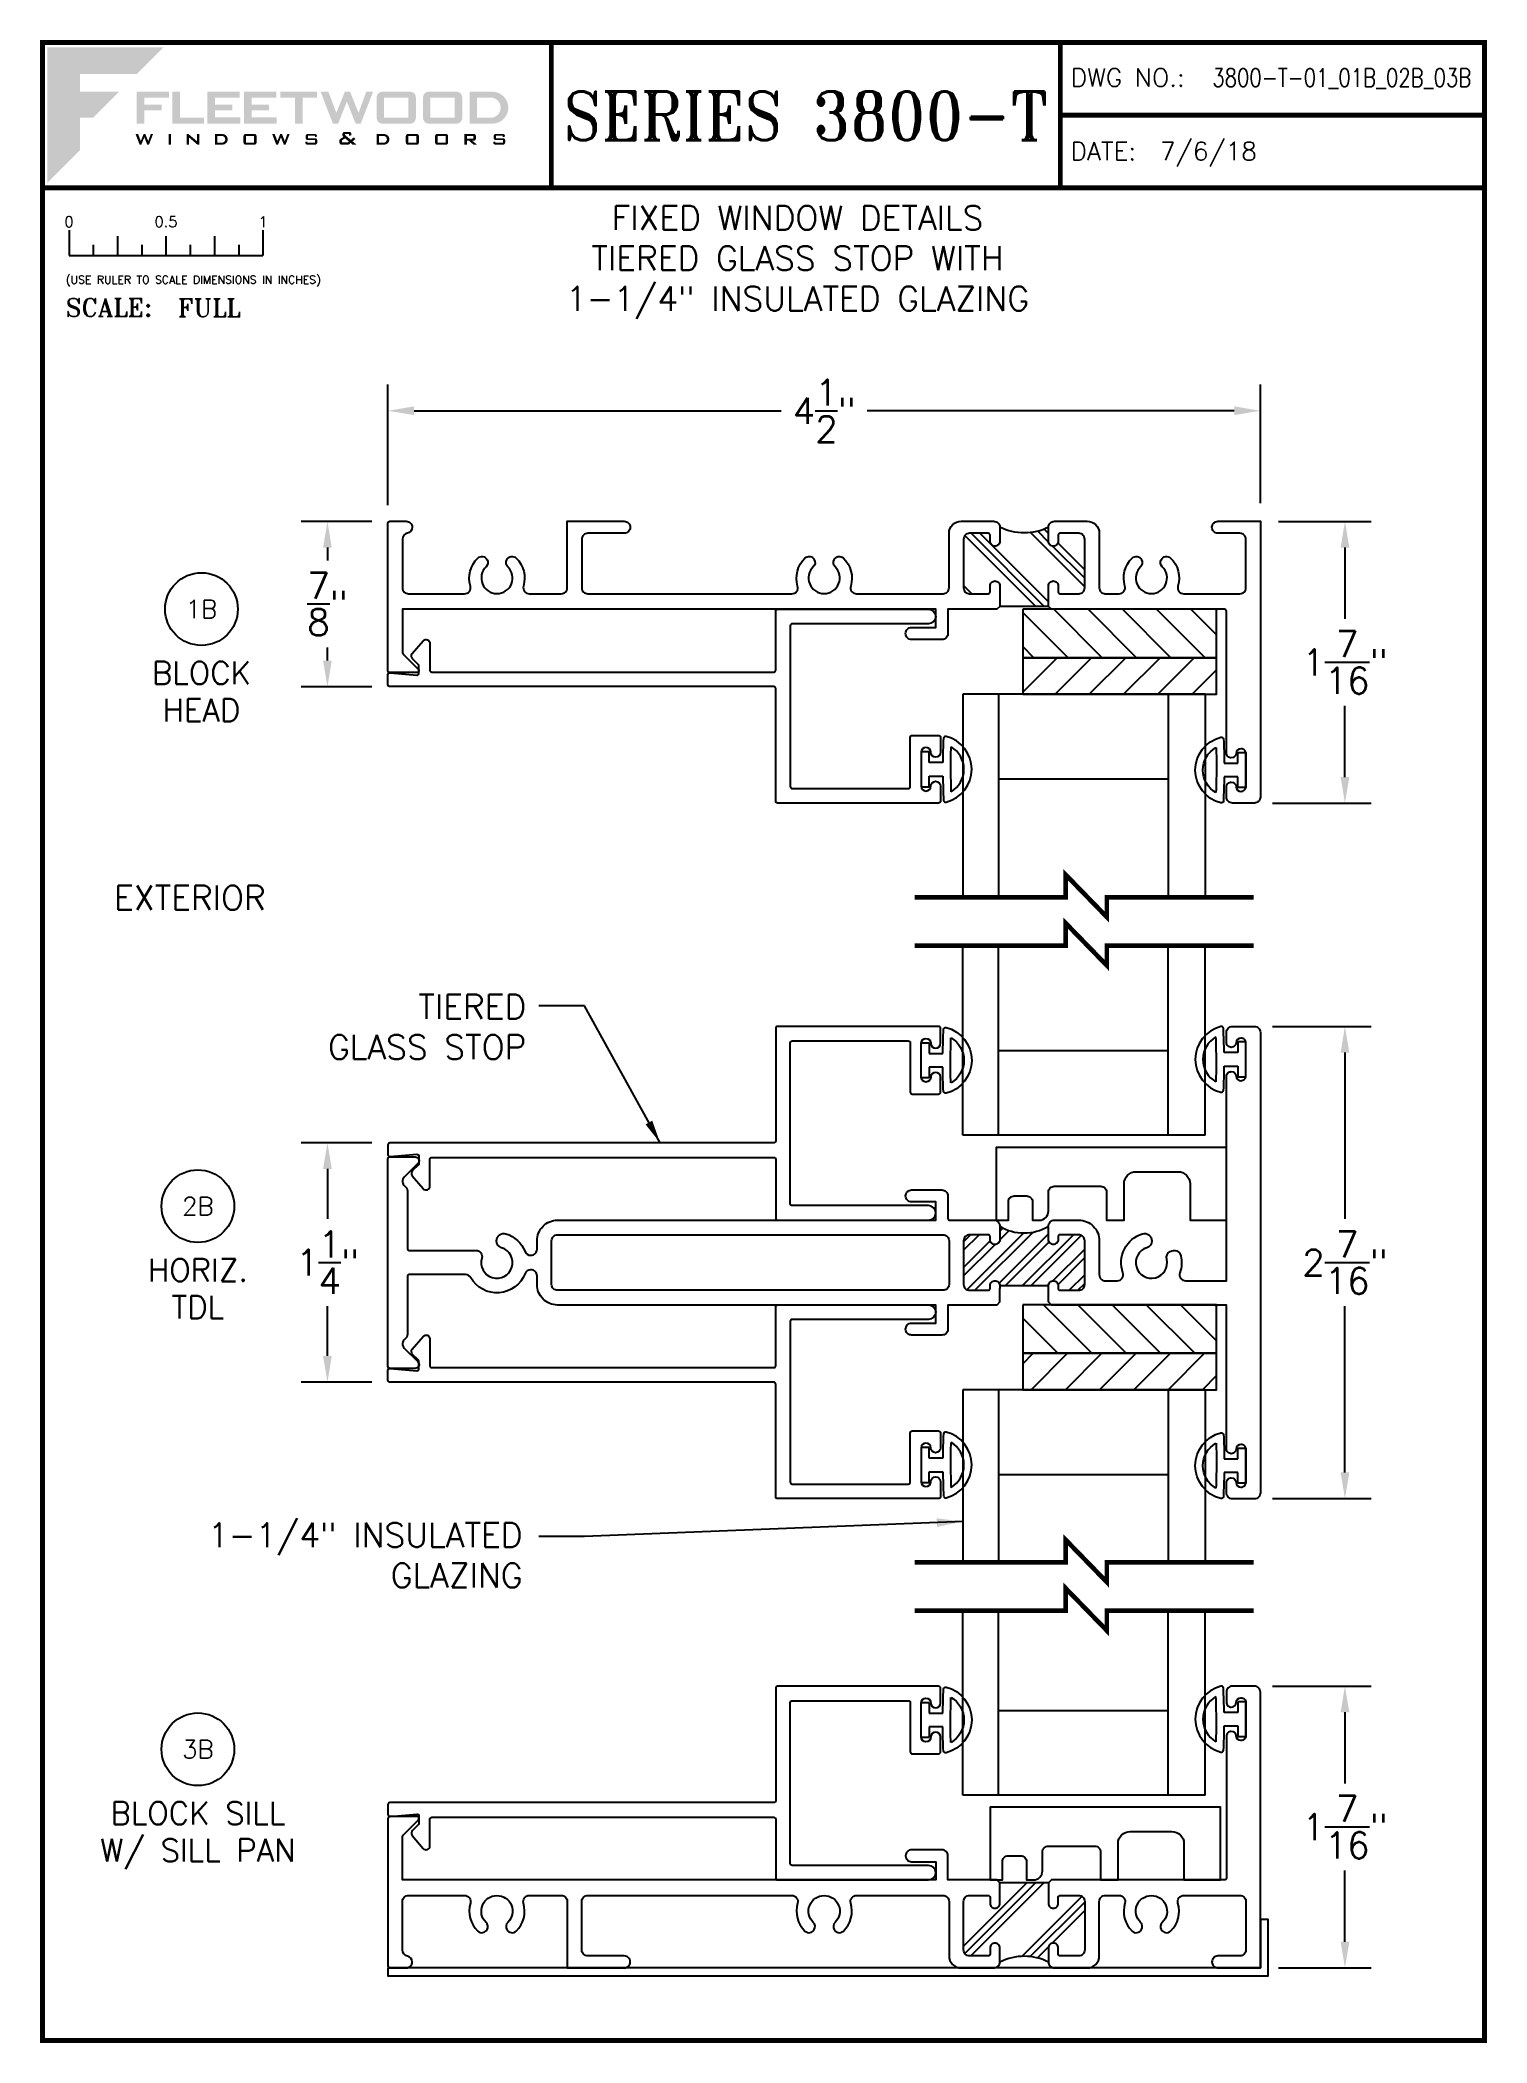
# Paper-space layout 'DETAIL 1B & 2B & 3B' of a CAD drawing. Extents: x 0.3 to 7.8, y 0.1 to 10.4.
# The model-space entities are those that its viewports show. They can reach past a viewport. Long polylines and large blocks are cut down to what shows.
import ezdxf
from ezdxf.enums import TextEntityAlignment as Align

# ---------------------------------------------------------------- set-up
doc = ezdxf.new("R2010")
doc.units = 0
doc.header["$MEASUREMENT"] = 0
doc.layers.get('0').update_dxf_attribs({"linetype": 'CONTINUOUS'})
doc.layers.get('Defpoints').update_dxf_attribs({"linetype": 'CONTINUOUS'})
for name, color, linetype in [('Ballons', 7, 'CONTINUOUS'), ('DIM', 7, 'CONTINUOUS'), ('FRAME', 1, 'CONTINUOUS'), ('GEOMETRY', 1, 'CONTINUOUS'), ('GLASS', 7, 'CONTINUOUS'), ('MISC.', 7, 'CONTINUOUS'), ('SETTING BLOCKS', 7, 'CONTINUOUS'), ('SETTING_BLOCK', 4, 'CONTINUOUS'), ('TEXT', 7, 'CONTINUOUS')]:
    doc.layers.add(name, color=color, linetype=linetype)
doc.layers.add('VP', color=40, linetype='CONTINUOUS', plot=False)
doc.layers.get('VP').off()
doc.styles.add('ROMANS', font='romans')
doc.styles.add('ROMANT', font='romant')
doc.styles.add('SIMPLEX-094', font='simplex.shx', dxfattribs={"height": 0.094})
doc.styles.get("Standard").update_dxf_attribs({"font": 'simplex.shx'})
doc.dimstyles.new('FULL SCALE', dxfattribs={"dimscale": 0.75, "dimtxt": 0.18, "dimasz": 0.18, "dimexe": 0.18, "dimexo": 0.125, "dimgap": 0.09, "dimtad": 0, "dimtih": 1, "dimtoh": 1, "dimdec": 4, "dimzin": 0, "dimdsep": 46, "dimlunit": 4, "dimtxsty": 'Standard', "dimcen": 0.09, "dimadec": 0, "dimazin": 0, "dimtfac": 1, "dimtdec": 4, "dimtofl": 0, "dimtmove": 0, "dimatfit": 3, "dimfxl": 0, "dimtolj": 1, "dimtzin": 0, "dimarcsym": 0})
doc.dimstyles.new('WES', dxfattribs={"dimscale": 2, "dimtxt": 0.078, "dimasz": 0.06, "dimexe": 0.06, "dimexo": 0.031, "dimgap": 0.039, "dimtad": 0, "dimtih": 1, "dimtoh": 1, "dimdec": 4, "dimzin": 0, "dimdsep": 46, "dimlunit": 4, "dimtxsty": 'Standard', "dimcen": 0.09, "dimadec": 0, "dimazin": 0, "dimtfac": 1, "dimtdec": 4, "dimtofl": 0, "dimtmove": 0, "dimatfit": 3, "dimfxl": 0, "dimtolj": 1, "dimtzin": 0, "dimarcsym": 0})

# ---------------------------------------------------------------- blocks, each defined once
blk = doc.blocks.new('Fleetwood_Logo_6-10-15')
h = blk.add_hatch(color=154)
h.dxf.hatch_style = 1
h.paths.add_polyline_path([(0.2526, -0.0017), (0.0019, -0.0017), (0.0019, -0.2942), (0.0725, -0.2236), (0.0725, -0.1535), (0.1007, -0.1535), (0.1567, -0.0976), (0.0725, -0.0976), (0.0725, -0.0596), (0.1946, -0.0596)])
h = blk.add_hatch(color=251)
h.dxf.hatch_style = 1
h.paths.add_polyline_path([(0.2487, -0.1256), (0.2112, -0.1256), (0.2112, -0.1102), (0.2647, -0.1102), (0.2647, -0.0976), (0.1946, -0.0976), (0.1946, -0.1667), (0.2112, -0.1667), (0.2112, -0.1377), (0.2487, -0.1377)])
h = blk.add_hatch(color=251)
h.dxf.hatch_style = 1
h.paths.add_polyline_path([(0.2886, -0.0976), (0.272, -0.0976), (0.272, -0.1667), (0.3401, -0.1667), (0.3401, -0.1535), (0.2886, -0.1535)])
h = blk.add_hatch(color=251)
h.dxf.hatch_style = 1
h.paths.add_polyline_path([(0.4175, -0.0976), (0.3474, -0.0976), (0.3474, -0.1667), (0.4185, -0.1667), (0.4185, -0.1534), (0.364, -0.1534), (0.364, -0.1377), (0.4015, -0.1377), (0.4015, -0.1256), (0.364, -0.1256), (0.364, -0.1102), (0.4175, -0.1102)])
h = blk.add_hatch(color=251)
h.dxf.hatch_style = 1
h.paths.add_polyline_path([(0.4965, -0.0976), (0.4264, -0.0976), (0.4264, -0.1667), (0.4975, -0.1667), (0.4975, -0.1534), (0.443, -0.1534), (0.443, -0.1377), (0.4804, -0.1377), (0.4804, -0.1256), (0.443, -0.1256), (0.443, -0.1102), (0.4965, -0.1102)])
h = blk.add_hatch(color=251)
h.dxf.hatch_style = 1
h.paths.add_polyline_path([(0.5842, -0.0976), (0.5054, -0.0976), (0.5054, -0.1102), (0.5365, -0.1102), (0.5365, -0.1667), (0.5531, -0.1667), (0.5531, -0.1102), (0.5842, -0.1102)])
h = blk.add_hatch(color=251)
h.dxf.hatch_style = 1
h.paths.add_polyline_path([(0.6089, -0.0976), (0.5921, -0.0976), (0.6188, -0.1667), (0.63, -0.1667), (0.6489, -0.1192), (0.6679, -0.1667), (0.6789, -0.1667), (0.7056, -0.0976), (0.6908, -0.0976), (0.6742, -0.1433), (0.6558, -0.0976), (0.6446, -0.0976), (0.6261, -0.1433)])
h = blk.add_hatch(color=251)
h.dxf.hatch_style = 1
h.paths.add_polyline_path([(0.7853, -0.0976), (0.726, -0.0976, 0.414214), (0.7133, -0.1102), (0.7133, -0.154, 0.414214), (0.726, -0.1667), (0.7853, -0.1667, 0.414214), (0.798, -0.154), (0.798, -0.1102, 0.414214)])
h.paths.add_polyline_path([(0.7819, -0.1102), (0.7819, -0.154), (0.7294, -0.154), (0.7294, -0.1102)], flags=16)
h = blk.add_hatch(color=251)
h.dxf.hatch_style = 1
h.paths.add_polyline_path([(0.8856, -0.0976), (0.8262, -0.0976, 0.414214), (0.8136, -0.1102), (0.8136, -0.154, 0.414214), (0.8262, -0.1667), (0.8856, -0.1667, 0.414214), (0.8982, -0.154), (0.8982, -0.1102, 0.414214)])
h.paths.add_polyline_path([(0.8822, -0.1102), (0.8822, -0.154), (0.8296, -0.154), (0.8296, -0.1102)], flags=16)
h = blk.add_hatch(color=251)
h.dxf.hatch_style = 1
h.paths.add_polyline_path([(0.9632, -0.0976), (0.914, -0.0976), (0.914, -0.1667), (0.9632, -0.1667, 1)])
h.paths.add_polyline_path([(0.9301, -0.1102), (0.9593, -0.1102, -1), (0.9593, -0.154), (0.9301, -0.154)], flags=16)
h = blk.add_hatch(color=7)
h.dxf.hatch_style = 1
h.paths.add_polyline_path([(0.2301, -0.1891), (0.2251, -0.1891), (0.2196, -0.2043), (0.2134, -0.1891), (0.2097, -0.1891), (0.2035, -0.2043), (0.1978, -0.1891), (0.1922, -0.1891), (0.2011, -0.2121), (0.2048, -0.2121), (0.2112, -0.1963), (0.2175, -0.2121), (0.2212, -0.2121)])
h = blk.add_hatch(color=7)
h.dxf.hatch_style = 1
h.paths.add_polyline_path([(0.2691, -0.1891), (0.2637, -0.1891), (0.2637, -0.2118), (0.2637, -0.2121), (0.2691, -0.2121)])
h = blk.add_hatch(color=7)
h.dxf.hatch_style = 1
h.paths.add_polyline_path([(0.3077, -0.1964), (0.3259, -0.2121), (0.3298, -0.2121), (0.3298, -0.1891), (0.325, -0.1891), (0.325, -0.2047), (0.3067, -0.1891), (0.3029, -0.1891), (0.3029, -0.2121), (0.3077, -0.2121)])
h = blk.add_hatch(color=7)
h.dxf.hatch_style = 1
h.paths.add_polyline_path([(0.3801, -0.1891), (0.3637, -0.1891), (0.3637, -0.2121), (0.3801, -0.2121, 1)])
h.paths.add_polyline_path([(0.3691, -0.2079), (0.3691, -0.1933), (0.3788, -0.1933, -1), (0.3788, -0.2079)], flags=16)
h = blk.add_hatch(color=7)
h.dxf.hatch_style = 1
h.paths.add_polyline_path([(0.4537, -0.2079), (0.4537, -0.1933, 0.414214), (0.4495, -0.1891), (0.4297, -0.1891, 0.414214), (0.4255, -0.1933), (0.4255, -0.2079, 0.414214), (0.4297, -0.2121), (0.4495, -0.2121, 0.414214)])
h.paths.add_polyline_path([(0.4308, -0.2079), (0.4308, -0.1933), (0.4484, -0.1933), (0.4484, -0.2079)], flags=16)
h = blk.add_hatch(color=7)
h.dxf.hatch_style = 1
h.paths.add_polyline_path([(0.5253, -0.1891), (0.5203, -0.1891), (0.5148, -0.2043), (0.5087, -0.1891), (0.5049, -0.1891), (0.4988, -0.2043), (0.493, -0.1891), (0.4874, -0.1891), (0.4963, -0.2121), (0.5001, -0.2121), (0.5064, -0.1963), (0.5127, -0.2121), (0.5164, -0.2121)])
h = blk.add_hatch(color=7)
h.dxf.hatch_style = 1
h.paths.add_polyline_path([(0.5801, -0.1891), (0.5643, -0.1891, 0.414214), (0.56, -0.1933), (0.56, -0.1981, 0.414214), (0.5643, -0.2024), (0.58, -0.2024), (0.58, -0.2078), (0.5637, -0.2078), (0.5637, -0.2052), (0.5591, -0.2062), (0.5591, -0.2078, 0.414214), (0.5634, -0.2121), (0.5805, -0.2121, 0.414214), (0.5848, -0.2078), (0.5848, -0.2024, 0.414214), (0.5805, -0.1982), (0.5648, -0.1982), (0.5648, -0.193), (0.5798, -0.193), (0.5798, -0.1958), (0.5843, -0.1948), (0.5843, -0.1933, 0.414214)])
h = blk.add_hatch(color=7)
h.dxf.hatch_style = 1
h.paths.add_polyline_path([(0.645, -0.1913, -0.222262), (0.6447, -0.1906), (0.6447, -0.1892), (0.6535, -0.1892), (0.6535, -0.193), (0.6587, -0.1918), (0.6587, -0.189, 0.414214), (0.6544, -0.1847), (0.6437, -0.1847, 0.414214), (0.6394, -0.189), (0.6394, -0.1922, 0.222262), (0.6407, -0.1948), (0.6415, -0.1955), (0.6345, -0.1998, 0.260684), (0.6329, -0.2027), (0.6329, -0.2078, 0.414214), (0.6372, -0.2121), (0.6514, -0.2121, 0.17577), (0.6536, -0.2113), (0.657, -0.2085), (0.6614, -0.2121), (0.6699, -0.2121), (0.6613, -0.2049), (0.6676, -0.1997), (0.6637, -0.1964), (0.6574, -0.2017)])
h.paths.add_polyline_path([(0.6532, -0.2052), (0.6509, -0.2072, -0.17577), (0.6502, -0.2074), (0.6382, -0.2074), (0.6382, -0.2033, -0.260684), (0.6387, -0.2025), (0.6451, -0.1985)], flags=16)
h = blk.add_hatch(color=7)
h.dxf.hatch_style = 1
h.paths.add_polyline_path([(0.7294, -0.1891), (0.713, -0.1891), (0.713, -0.2121), (0.7294, -0.2121, 1)])
h.paths.add_polyline_path([(0.7184, -0.2079), (0.7184, -0.1933), (0.7281, -0.1933, -1), (0.7281, -0.2079)], flags=16)
h = blk.add_hatch(color=7)
h.dxf.hatch_style = 1
h.paths.add_polyline_path([(0.8045, -0.2079), (0.8045, -0.1933, 0.414214), (0.8003, -0.1891), (0.7805, -0.1891, 0.414214), (0.7763, -0.1933), (0.7763, -0.2079, 0.414214), (0.7805, -0.2121), (0.8003, -0.2121, 0.414214)])
h.paths.add_polyline_path([(0.7816, -0.2079), (0.7816, -0.1933), (0.7992, -0.1933), (0.7992, -0.2079)], flags=16)
h = blk.add_hatch(color=7)
h.dxf.hatch_style = 1
h.paths.add_polyline_path([(0.8678, -0.2079), (0.8678, -0.1933, 0.414214), (0.8636, -0.1891), (0.8438, -0.1891, 0.414214), (0.8396, -0.1933), (0.8396, -0.2079, 0.414214), (0.8438, -0.2121), (0.8636, -0.2121, 0.414214)])
h.paths.add_polyline_path([(0.8449, -0.2079), (0.8449, -0.1933), (0.8624, -0.1933), (0.8624, -0.2079)], flags=16)
h = blk.add_hatch(color=7)
h.dxf.hatch_style = 1
h.paths.add_polyline_path([(0.9277, -0.1993), (0.9277, -0.1933, 0.414214), (0.9235, -0.1891), (0.9028, -0.1891), (0.9028, -0.2121), (0.9082, -0.2121), (0.9082, -0.2035), (0.9131, -0.2035), (0.9224, -0.2121), (0.9303, -0.2121), (0.9197, -0.2035), (0.9235, -0.2035, 0.414214)])
h.paths.add_polyline_path([(0.9082, -0.1993), (0.9082, -0.1933), (0.9214, -0.1933, -0.414214), (0.9224, -0.1943), (0.9224, -0.1983, -0.414214), (0.9214, -0.1993)], flags=16)
h = blk.add_hatch(color=7)
h.dxf.hatch_style = 1
h.paths.add_polyline_path([(0.9867, -0.1982), (0.971, -0.1982), (0.971, -0.193), (0.9859, -0.193), (0.9859, -0.1958), (0.9905, -0.1948), (0.9905, -0.1933, 0.414214), (0.9863, -0.1891), (0.9705, -0.1891, 0.414214), (0.9662, -0.1933), (0.9662, -0.1981, 0.414214), (0.9705, -0.2024), (0.9862, -0.2024), (0.9862, -0.2078), (0.9699, -0.2078), (0.9699, -0.2052), (0.9653, -0.2062), (0.9653, -0.2078, 0.414214), (0.9696, -0.2121), (0.9867, -0.2121, 0.414214), (0.991, -0.2078), (0.991, -0.2024, 0.414214)])
blk = doc.blocks.new('A-SIZE_P')
at = {"const_width": 0.025}
blk.add_lwpolyline([(0.313, 0.125), (7.751, 0.125), (7.751, 10.437), (0.313, 10.437)], close=True, dxfattribs=at)
for points in [[(2.938, 10.437), (2.938, 9.687)], [(5.563, 10.437), (5.563, 9.687)], [(5.563, 10.062), (7.751, 10.062)], [(0.313, 9.687), (7.751, 9.687)]]:
    blk.add_lwpolyline(points, dxfattribs=at)
at = {"xscale": 2.387023416083395, "yscale": 2.387023416083395, "zscale": 2.387023416083395}
blk.add_blockref('Fleetwood_Logo_6-10-15', (0.334, 10.416), dxfattribs=at)
for s, style, p in [('DWG NO.:', 'SIMPLEX-094', (5.617, 10.209)), ('DATE:', 'SIMPLEX-094', (5.616, 9.829)), ('SCALE:', 'ROMANT', (0.433, 9.022))]:
    blk.add_text(s, height=0.094, dxfattribs=dict(style=style)).set_placement(p)
for tag, p, style in [('DWG_NO', (6.346, 10.209), 'SIMPLEX-094'), ('DATE', (6.077, 9.829), 'SIMPLEX-094'), ('SCALE', (1.011, 9.02), 'ROMANT')]:
    blk.add_attdef(tag, p, '', height=0.094, dxfattribs=dict(style=style))
for tag, height, style, width, p, p2 in [('DWG_NO_F', 0.094, 'SIMPLEX-094', 1.745692, (6.347, 10.209), (7.683, 10.209)), ('PRODUCT', 0.25, 'ROMANT', 1.390728, (3.001, 9.934), (5.5, 9.934))]:
    blk.add_attdef(tag, text='', height=height, dxfattribs=dict(style=style, width=width)).set_placement(p, p2, align=Align.FIT)
blk = doc.blocks.new('*D272')
at = {"layer": 'Defpoints', "color": 0}
for p in [(6.564, 5.359), (6.564, 2.922), (7.031, 2.922)]:
    blk.add_point(p, dxfattribs=at)
at = {"layer": 'DIM', "color": 0, "lineweight": -2}
for p, q in [((6.658, 5.359), (7.166, 5.359)), ((7.031, 5.224), (7.031, 4.365)), ((7.031, 3.057), (7.031, 3.915)), ((6.658, 2.922), (7.166, 2.922))]:
    blk.add_line(p, q, dxfattribs=at)
at = {"layer": 'DIM', "color": 0}
for points in [[(7.009, 5.224), (7.054, 5.224), (7.031, 5.359)], [(7.009, 3.057), (7.054, 3.057), (7.031, 2.922)]]:
    blk.add_solid(points, dxfattribs=at)
at = {"layer": 'DIM', "color": 0, "insert": (7.031, 4.14), "char_height": 0.135, "attachment_point": 5}
blk.add_mtext('\\A1;2{\\H1.000000x;\\S7/16;}"', dxfattribs=at)
blk = doc.blocks.new('*D273')
at = {"layer": 'Defpoints', "color": 0}
for p in [(6.564, 1.954), (6.595, 0.5), (7.031, 0.5)]:
    blk.add_point(p, dxfattribs=at)
at = {"layer": 'DIM', "color": 0, "lineweight": -2}
for p, q in [((6.658, 1.954), (7.166, 1.954)), ((7.031, 1.819), (7.031, 1.452)), ((7.031, 0.635), (7.031, 1.002)), ((6.689, 0.5), (7.166, 0.5))]:
    blk.add_line(p, q, dxfattribs=at)
at = {"layer": 'DIM', "color": 0}
for points in [[(7.009, 1.819), (7.054, 1.819), (7.031, 1.954)], [(7.009, 0.635), (7.054, 0.635), (7.031, 0.5)]]:
    blk.add_solid(points, dxfattribs=at)
at = {"layer": 'DIM', "color": 0, "insert": (7.031, 1.227), "char_height": 0.135, "attachment_point": 5}
blk.add_mtext('\\A1;1{\\H1x;\\S7/16;}"', dxfattribs=at)
blk = doc.blocks.new('*D274')
at = {"layer": 'Defpoints', "color": 0}
for p in [(6.595, 7.965), (6.564, 6.511), (7.031, 6.511)]:
    blk.add_point(p, dxfattribs=at)
at = {"layer": 'DIM', "color": 0, "lineweight": -2}
for p, q in [((6.689, 7.965), (7.166, 7.965)), ((7.031, 7.83), (7.031, 7.463)), ((7.031, 6.646), (7.031, 7.013)), ((6.658, 6.511), (7.166, 6.511))]:
    blk.add_line(p, q, dxfattribs=at)
at = {"layer": 'DIM', "color": 0}
for points in [[(7.009, 7.83), (7.054, 7.83), (7.031, 7.965)], [(7.009, 6.646), (7.054, 6.646), (7.031, 6.511)]]:
    blk.add_solid(points, dxfattribs=at)
at = {"layer": 'DIM', "color": 0, "insert": (7.031, 7.238), "char_height": 0.135, "attachment_point": 5}
blk.add_mtext('\\A1;1{\\H1.000000x;\\S7/16;}"', dxfattribs=at)
blk = doc.blocks.new('*D275')
at = {"layer": 'Defpoints', "color": 0}
for p in [(6.595, 8.536), (6.595, 7.965), (2.095, 7.955)]:
    blk.add_point(p, dxfattribs=at)
at = {"layer": 'DIM', "color": 0, "lineweight": -2}
for p, q in [((2.095, 8.049), (2.095, 8.671)), ((6.595, 8.059), (6.595, 8.671)), ((2.23, 8.536), (4.123, 8.536)), ((6.46, 8.536), (4.567, 8.536))]:
    blk.add_line(p, q, dxfattribs=at)
at = {"layer": 'DIM', "color": 0}
for points in [[(2.23, 8.559), (2.23, 8.514), (2.095, 8.536)], [(6.46, 8.559), (6.46, 8.514), (6.595, 8.536)]]:
    blk.add_solid(points, dxfattribs=at)
at = {"layer": 'DIM', "color": 0, "insert": (4.345, 8.536), "char_height": 0.135, "attachment_point": 5}
blk.add_mtext('\\A1;4{\\H1.000000x;\\S1/2;}"', dxfattribs=at)
blk = doc.blocks.new('sectball')
blk.add_circle((0, 0), 0.125)
blk.add_attdef('NO', text='', height=0.062).set_placement((0, 0), align=Align.MIDDLE_CENTER)
for tag, p in [('LINE1', (0, -0.2588)), ('LINE2', (0, -0.3864)), ('LINE3', (0, -0.5214))]:
    blk.add_attdef(tag, text='', height=0.078).set_placement(p, align=Align.CENTER)
blk = doc.blocks.new('Full')
for p, q in [((0.137, -0.219), (0.137, -0.35)), ((0.262, -0.294), (0.262, -0.35)), ((0.387, -0.249), (0.387, -0.35)), ((0.512, -0.294), (0.512, -0.35)), ((0.637, -0.249), (0.637, -0.35)), ((0.762, -0.294), (0.762, -0.35)), ((0.887, -0.249), (0.887, -0.35)), ((1.012, -0.294), (1.012, -0.35)), ((1.137, -0.219), (1.137, -0.35)), ((0.137, -0.35), (1.137, -0.35))]:
    blk.add_line(p, q)
for s, p in [('0', (0.137, -0.219)), ('0.5', (0.637, -0.219)), ('1', (1.137, -0.219))]:
    blk.add_text(s, height=0.055).set_placement(p, align=Align.BOTTOM_CENTER)
at = {"style": 'ROMANS'}
blk.add_text('(USE RULER TO SCALE DIMENSIONS IN INCHES)', height=0.04115, dxfattribs=at).set_placement((0.12, -0.495))
blk = doc.blocks.new('*D277')
at = {"layer": 'Defpoints', "color": 0}
for p in [(2.105, 4.758), (1.783, 3.523), (2.105, 3.523)]:
    blk.add_point(p, dxfattribs=at)
at = {"layer": 'DIM', "color": 0, "lineweight": -2}
for p, q in [((2.012, 4.758), (1.648, 4.758)), ((1.783, 4.623), (1.783, 4.365)), ((1.783, 3.658), (1.783, 3.915)), ((2.012, 3.523), (1.648, 3.523))]:
    blk.add_line(p, q, dxfattribs=at)
at = {"layer": 'DIM', "color": 0}
for points in [[(1.76, 4.623), (1.805, 4.623), (1.783, 4.758)], [(1.76, 3.658), (1.805, 3.658), (1.783, 3.523)]]:
    blk.add_solid(points, dxfattribs=at)
at = {"layer": 'DIM', "color": 0, "insert": (1.783, 4.14), "char_height": 0.135, "attachment_point": 5}
blk.add_mtext('\\A1;1{\\H1.000000x;\\S1/4;}"', dxfattribs=at)
blk = doc.blocks.new('*D278')
at = {"layer": 'Defpoints', "color": 0}
for p in [(2.105, 7.965), (1.783, 7.112), (2.105, 7.112)]:
    blk.add_point(p, dxfattribs=at)
at = {"layer": 'DIM', "color": 0, "lineweight": -2}
for p, q in [((2.012, 7.965), (1.648, 7.965)), ((1.783, 7.83), (1.783, 7.764)), ((1.783, 7.247), (1.783, 7.314)), ((2.012, 7.112), (1.648, 7.112))]:
    blk.add_line(p, q, dxfattribs=at)
at = {"layer": 'DIM', "color": 0}
for points in [[(1.76, 7.83), (1.805, 7.83), (1.783, 7.965)], [(1.76, 7.247), (1.805, 7.247), (1.783, 7.112)]]:
    blk.add_solid(points, dxfattribs=at)
at = {"layer": 'DIM', "color": 0, "insert": (1.783, 7.539), "char_height": 0.135, "attachment_point": 5}
blk.add_mtext('\\A1;{\\H1.000000x;\\S7/8;}"', dxfattribs=at)
blk = doc.blocks.new('25031')
at = {"layer": 'GEOMETRY', "color": 5}
for p, q in [((-0.035, 0.112), (-0.035, 0.042)), ((0.035, 0.042), (0.035, 0.112)), ((-0.035, 0.042), (-0.09, 0.042)), ((-0.09, 0.042), (-0.09, 0)), ((-0.09, 0), (0.09, 0)), ((0.09, 0.042), (0.035, 0.042)), ((0.09, 0), (0.09, 0.042))]:
    blk.add_line(p, q, dxfattribs=at)
for centre, radius, start, end in [((0, 0.086), 0.175, 14.1622, 165.8685), ((0, 0.086), 0.135, 30.4808, 149.5259), ((-0.16, 0.126), 0.01, 165.8685, 267.1063), ((0, 3.29), 3.179, 267.1063, 269.3654), ((0, 3.29), 3.139, 267.8759, 269.9963), ((0.005, 3.056), 2.904, 269.9005, 272.1922), ((0.005, 3.056), 2.944, 270.5829, 273.0223), ((0.16, 0.126), 0.01, 273.0223, 14.1622)]:
    blk.add_arc(centre, radius, start, end, dxfattribs=at)
blk = doc.blocks.new('3809 BLOCK FRAME')
h = blk.add_hatch()
h.set_pattern_fill('PLAST', color=256, angle=45, style=0)
h.set_pattern_definition([(45, (-4.25098, -6.643), (-0.176777, 0.176777), []), (45, (-4.27308, -6.6209), (-0.176777, 0.176777), []), (45, (-4.29517, -6.5988), (-0.176777, 0.176777), [])])
edge = h.paths.add_edge_path()
edge.add_arc((-0.937, 0.093), 0.031, 270, 360, ccw=False)
edge.add_line((-0.937, 0.062), (-1.033, 0.062))
edge.add_arc((-1.033, 0.072), 0.01, 180, 270, ccw=False)
edge.add_line((-1.043, 0.072), (-1.043, 0.103))
edge.add_arc((-1.068, 0.103), 0.025, 360, 450)
edge.add_arc((-1.068, 0.103), 0.025, 90, 180)
edge.add_line((-1.093, 0.103), (-1.093, 0.031))
edge.add_arc((-1.218, -0.221), 0.281, 63.5092, 116.4908)
edge.add_line((-1.344, 0.031), (-1.344, 0.103))
edge.add_arc((-1.369, 0.103), 0.025, 0, 90)
edge.add_arc((-1.369, 0.103), 0.025, 90, 180)
edge.add_line((-1.394, 0.103), (-1.394, 0.072))
edge.add_arc((-1.404, 0.072), 0.01, 270, 360, ccw=False)
edge.add_line((-1.404, 0.062), (-1.5, 0.062))
edge.add_arc((-1.5, 0.093), 0.031, 180, 270, ccw=False)
edge.add_line((-1.531, 0.093), (-1.531, 0.343))
edge.add_arc((-1.5, 0.343), 0.031, 90, 180, ccw=False)
edge.add_line((-1.5, 0.374), (-1.404, 0.374))
edge.add_arc((-1.404, 0.364), 0.01, 0, 90, ccw=False)
edge.add_line((-1.394, 0.364), (-1.394, 0.333))
edge.add_arc((-1.369, 0.333), 0.025, 180, 270)
edge.add_arc((-1.369, 0.333), 0.025, 270, 360)
edge.add_line((-1.344, 0.333), (-1.344, 0.439))
edge.add_line((-1.344, 0.439), (-1.093, 0.439))
edge.add_line((-1.093, 0.439), (-1.093, 0.333))
edge.add_arc((-1.068, 0.333), 0.025, 180, 270)
edge.add_arc((-1.068, 0.333), 0.025, 270, 360)
edge.add_line((-1.043, 0.333), (-1.043, 0.364))
edge.add_arc((-1.033, 0.364), 0.01, 90, 180, ccw=False)
edge.add_line((-1.033, 0.374), (-0.937, 0.374))
edge.add_arc((-0.937, 0.343), 0.031, 0, 90, ccw=False)
edge.add_line((-0.906, 0.343), (-0.906, 0.093))
blk.add_line((-1.093, 0.439), (-1.344, 0.439))
for points in [[(-1.093, 0.439), (-1.093, 0.333, 0.414214), (-1.068, 0.308, 0.414214), (-1.043, 0.333), (-1.043, 0.364, -0.414214), (-1.033, 0.374), (-0.937, 0.374, -0.414214), (-0.906, 0.343), (-0.906, 0.093, -0.414214), (-0.937, 0.062), (-1.033, 0.062, -0.414214), (-1.043, 0.072), (-1.043, 0.103, 0.414214), (-1.068, 0.128), (-1.068, 0.128, 0.414214), (-1.093, 0.103), (-1.093, 0.031, 0.414214), (-1.062, 0), (-0.893, 0, 0.414214), (-0.831, 0.062), (-0.831, 0.343, -0.414214), (-0.8, 0.374), (-0.729, 0.374, -0.5024), (-0.699, 0.334, 0.280293), (-0.661, 0.19, 0.498955), (-0.613, 0.198), (-0.613, 0.198, 0.334263), (-0.618, 0.235, -2.470836), (-0.506, 0.235, 0.334263), (-0.511, 0.198, 0.498955), (-0.463, 0.19, 0.280293), (-0.425, 0.334, -0.5024), (-0.395, 0.374), (-0.106, 0.374, -0.414214), (-0.075, 0.343), (-0.075, 0.093, -0.414214), (-0.106, 0.062), (-0.219, 0.062, 0.414214), (-0.25, 0.031, 0.414214), (-0.219, 0), (0, 0), (0, 1.423, 0.414214), (-0.031, 1.454), (-0.144, 1.454, 0.414214), (-0.175, 1.423), (-0.175, 1.371, 0.414214), (-0.15, 1.346), (-0.15, 1.346, 0.399638), (-0.125, 1.37, -0.399638), (-0.1, 1.394), (-0.1, 1.394, -0.414214), (-0.075, 1.369), (-0.075, 1.199, -0.414214), (-0.1, 1.174), (-0.1, 1.174, -0.399638), (-0.125, 1.198, 0.399638), (-0.15, 1.221, 0.414214), (-0.175, 1.196), (-0.175, 0.464, -0.414214), (-0.185, 0.454), (-1.078, 0.454), (-1.093, 0.439)], [(-1.344, 0.439), (-1.344, 0.439), (-1.359, 0.454), (-1.612, 0.454), (-1.612, 0.579, 0.414214), (-1.643, 0.61), (-1.799, 0.61, 0.414214), (-1.83, 0.579, 0.414214), (-1.799, 0.548), (-1.674, 0.548), (-1.674, 0.454), (-4.425, 0.454), (-4.425, 0.678, -0.198912), (-4.422, 0.685), (-4.343, 0.764, 0.668179), (-4.35, 0.781), (-4.49, 0.781, 0.414214), (-4.5, 0.771), (-4.5, 0.01, 0.414214), (-4.49, 0), (-4.406, 0, 0.414214), (-4.375, 0.031, 0.358249), (-4.4, 0.061, -0.358249), (-4.425, 0.092), (-4.425, 0.343, -0.414214), (-4.394, 0.374), (-4.105, 0.374, -0.5024), (-4.075, 0.334, 0.280293), (-4.037, 0.19, 0.498955), (-3.989, 0.198, 0.334263), (-3.994, 0.235, -2.470836), (-3.882, 0.235, 0.334263), (-3.887, 0.198, 0.498955), (-3.839, 0.19, 0.280293), (-3.801, 0.334, -0.5024), (-3.771, 0.374), (-3.606, 0.374, -0.414214), (-3.575, 0.343), (-3.575, 0), (-3.281, 0, 0.414214), (-3.25, 0.031, 0.414214), (-3.281, 0.062), (-3.469, 0.062, -0.414214), (-3.5, 0.093), (-3.5, 0.343, -0.414214), (-3.469, 0.374), (-2.417, 0.374, -0.5024), (-2.387, 0.334, 0.280293), (-2.349, 0.19, 0.498955), (-2.301, 0.198, 0.334263), (-2.306, 0.235, -2.470836), (-2.194, 0.235, 0.334263), (-2.199, 0.198, 0.498955), (-2.151, 0.19, 0.280293), (-2.113, 0.334, -0.5024), (-2.083, 0.374), (-1.637, 0.374, -0.414214), (-1.606, 0.343), (-1.606, 0.062, 0.414214), (-1.544, 0), (-1.375, 0, 0.414214), (-1.344, 0.031), (-1.344, 0.103, 0.414214), (-1.369, 0.128, 0.414214), (-1.394, 0.103), (-1.394, 0.072, -0.414214), (-1.404, 0.062), (-1.5, 0.062, -0.414214), (-1.531, 0.093), (-1.531, 0.343, -0.414214), (-1.5, 0.374), (-1.404, 0.374, -0.414214), (-1.394, 0.364), (-1.394, 0.333, 0.414214), (-1.369, 0.308, 0.414214), (-1.344, 0.333), (-1.344, 0.439)]]:
    blk.add_lwpolyline(points, format="xyb")
blk.add_arc((-1.218, -0.221), 0.281, 63.5092, 116.4908)
blk = doc.blocks.new('3816_1.25in_Step_Glass_Stop')
blk.add_line((2.765, 0.611), (2.765, 0.611))
blk.add_lwpolyline([(0.139, 0.013, -0.440011), (0.15, 0.003), (0.15, -0.034, -0.198912), (0.147, -0.041), (0.117, -0.071, 0.388879), (0.115, -0.098), (0.171, -0.164, 0.700208), (0.206, -0.151), (0.206, -0.013, -0.414214), (0.216, -0.003), (1.98, -0.003, -0.414214), (1.99, -0.013), (1.99, -0.317, 0.414214), (2, -0.327), (2.778, -0.327, 1), (2.778, -0.252), (2.075, -0.252, -0.414214), (2.065, -0.242), (2.065, 0.588, -0.414214), (2.075, 0.598), (2.674, 0.598, -0.414214), (2.684, 0.588), (2.684, 0.334, 0.414214), (2.694, 0.324), (2.83, 0.324, 0.414214), (2.84, 0.334), (2.84, 0.411, 1), (2.79, 0.411, -1), (2.74, 0.411), (2.74, 0.586, -1), (2.79, 0.586, 1), (2.84, 0.586), (2.84, 0.663, 0.414214), (2.83, 0.673), (2, 0.673, 0.414214), (1.99, 0.663), (1.99, 0.082, -0.414214), (1.98, 0.072), (0, 0.072, 0.414214), (-0.01, 0.062), (-0.01, 0.011, 0.440011), (0.001, 0.001)], format="xyb", close=True)
blk = doc.blocks.new('3806 MULLION')
h = blk.add_hatch()
h.set_pattern_fill('ANSI32', color=256, scale=0.25, style=0)
h.set_pattern_definition([(45, (-1.96831, -4.979215), (-0.0662913, 0.0662913), []), (45, (-1.92411, -4.979215), (-0.0662913, 0.0662913), [])])
h.paths.add_polyline_path([(-1.369, 0.094, -0.414214), (-1.394, 0.118), (-1.394, 0.134, 0.414214), (-1.404, 0.144), (-1.5, 0.144, 0.414214), (-1.531, 0.113), (-1.531, -0.113, 0.414214), (-1.5, -0.143), (-1.404, -0.143, 0.414214), (-1.394, -0.133), (-1.394, -0.118, -0.414214), (-1.369, -0.094, -0.414214), (-1.344, -0.118), (-1.093, -0.118, -0.414214), (-1.068, -0.094, -0.414214), (-1.043, -0.118), (-1.043, -0.133, 0.414214), (-1.033, -0.143), (-0.937, -0.143, 0.414214), (-0.906, -0.113), (-0.906, 0.113, 0.414214), (-0.937, 0.144), (-1.033, 0.144, 0.414214), (-1.043, 0.134), (-1.043, 0.118, -0.414214), (-1.068, 0.094, -0.414214), (-1.093, 0.118), (-1.093, 0.188, -0.275826), (-1.344, 0.188), (-1.344, 0.118, -0.414214)])
for p, q in [((-1.344, -0.118), (-1.093, -0.118)), ((-1.344, -0.203), (-1.344, -0.133))]:
    blk.add_line(p, q)
for points in [[(-1.093, -0.133), (-1.093, -0.118, -0.414214), (-1.068, -0.094, -0.414214), (-1.043, -0.118), (-1.043, -0.133, 0.414214), (-1.033, -0.143), (-0.937, -0.143, 0.414214), (-0.906, -0.113), (-0.906, 0.113, 0.414214), (-0.937, 0.144), (-1.033, 0.144, 0.414214), (-1.043, 0.134), (-1.043, 0.118, -0.414214), (-1.068, 0.094, -0.414214), (-1.093, 0.118), (-1.093, 0.188, -0.414214), (-1.062, 0.219), (-0.937, 0.219, -0.414214), (-0.831, 0.113), (-0.831, -0.062, 0.414214), (-0.8, -0.094), (-0.738, -0.094, 0.517938), (-0.709, -0.052, -0.42659), (-0.608, 0.149, -0.510157), (-0.56, 0.113), (-0.56, 0.112, -0.323599), (-0.586, 0.077, 2.284894), (-0.483, 0.018, -0.323599), (-0.466, 0.058), (-0.465, 0.058, -0.510157), (-0.41, 0.035, -0.142368), (-0.415, -0.052, 0.517938), (-0.386, -0.094), (-0.175, -0.094), (-0.175, 0.91), (-0.175, 0.961, -0.414214), (-0.15, 0.986, -0.399638), (-0.125, 0.962, 0.399638), (-0.1, 0.939), (-0.1, 0.939, 0.414214), (-0.075, 0.964), (-0.075, 1.134, 0.414214), (-0.1, 1.159), (-0.1, 1.159, 0.399638), (-0.125, 1.135, -0.399638), (-0.15, 1.111), (-0.15, 1.111, -0.414214), (-0.175, 1.136), (-0.175, 1.188, -0.414214), (-0.144, 1.219), (-0.031, 1.219, -0.414214), (0, 1.188), (0, 0), (0, -1.188, -0.414214), (-0.031, -1.219), (-0.144, -1.219, -0.414214), (-0.175, -1.188), (-0.175, -1.136, -0.414214), (-0.15, -1.111), (-0.15, -1.111, -0.399638), (-0.125, -1.135, 0.399638), (-0.1, -1.159), (-0.1, -1.159, 0.414214), (-0.075, -1.133), (-0.075, -0.964, 0.414214), (-0.1, -0.938), (-0.1, -0.938, 0.399638), (-0.125, -0.962, -0.399638), (-0.15, -0.986, -0.414214), (-0.175, -0.961), (-0.175, -0.909), (-0.175, -0.219), (-1.078, -0.219), (-1.093, -0.203)], [(-3.625, -0.143, -0.414214), (-3.656, -0.113), (-3.656, 0.113, -0.414214), (-3.625, 0.144), (-1.637, 0.144, -0.414214), (-1.606, 0.113), (-1.606, -0.113, -0.414214), (-1.637, -0.143)]]:
    blk.add_lwpolyline(points, format="xyb", close=True)
blk.add_lwpolyline([(-1.344, -0.203), (-1.359, -0.219), (-1.612, -0.219), (-1.612, -0.344, -0.414214), (-1.643, -0.374), (-1.799, -0.374, -0.414214), (-1.83, -0.344, -0.414214), (-1.799, -0.312), (-1.674, -0.312), (-1.674, -0.219), (-3.625, -0.219, -0.414214), (-3.731, -0.113), (-3.731, -0.068, 0.414214), (-3.762, -0.037), (-3.764, -0.037, 0.308174), (-3.793, -0.057, -0.627979), (-4.073, -0.078, 0.267949), (-4.1, -0.062), (-4.39, -0.062, 0.414214), (-4.4, -0.072), (-4.4, -0.37, -0.237131), (-4.413, -0.395, 0.457629), (-4.416, -0.441), (-4.346, -0.511, -0.668179), (-4.36, -0.546), (-4.49, -0.546, -0.414214), (-4.5, -0.535), (-4.5, 0), (-4.5, 0.536, -0.414214), (-4.49, 0.546), (-4.36, 0.546, -0.668179), (-4.346, 0.511), (-4.416, 0.441, 0.457629), (-4.413, 0.395, -0.237131), (-4.4, 0.37), (-4.4, 0.073, 0.414214), (-4.39, 0.063), (-4.045, 0.063, -0.500407), (-4.016, 0.023, 2.386509), (-3.914, 0.077, -0.326072), (-3.94, 0.113, -0.502305), (-3.892, 0.149, -0.227368), (-3.793, 0.057, 0.308174), (-3.764, 0.038), (-3.762, 0.038, 0.414214), (-3.731, 0.069), (-3.731, 0.113, -0.414214), (-3.625, 0.219), (-1.674, 0.219), (-1.674, 0.313), (-1.799, 0.313, -0.414214), (-1.83, 0.344, -0.414214), (-1.799, 0.375), (-1.643, 0.375, -0.414214), (-1.612, 0.344), (-1.612, 0.228, 0.414214), (-1.602, 0.219), (-1.375, 0.219, -0.414214), (-1.344, 0.188), (-1.344, 0.118, -0.414214), (-1.369, 0.094, -0.414214), (-1.394, 0.118), (-1.394, 0.134, 0.414214), (-1.404, 0.144), (-1.5, 0.144, 0.414214), (-1.531, 0.113), (-1.531, -0.113, 0.414214), (-1.5, -0.143), (-1.404, -0.143, 0.414214), (-1.394, -0.133), (-1.394, -0.118, -0.414214), (-1.369, -0.094, -0.414214), (-1.344, -0.118), (-1.344, -0.133)], format="xyb")
blk.add_arc((-1.219, 0.398), 0.245, 239.1595, 300.8405)
blk = doc.blocks.new('A$C3BF656AD')
at = {"layer": 'SETTING BLOCKS'}
h = blk.add_hatch(dxfattribs=at)
h.set_pattern_fill('ANSI31', color=256, scale=0.25, angle=90, style=0)
h.set_pattern_definition([(135, (0.820812, -8.054306), (-0.02209709, -0.02209709), [])])
h.paths.add_polyline_path([(0, 0.0625), (0.25, 0.0625), (0.25, 0.1095), (0, 0.1095)])
h = blk.add_hatch(dxfattribs=at)
h.set_pattern_fill('ANSI31', color=256, scale=0.25, style=0)
h.set_pattern_definition([(45, (-2.098375, -8.085556), (-0.02209709, 0.02209709), [])])
h.paths.add_polyline_path([(0, 0), (0.25, 0), (0.25, 0.0625), (0, 0.0625)])
for points in [[(0, 0.0625), (0, 0.1095), (0.25, 0.1095), (0.25, 0.0625)], [(0, 0), (0, 0.0625), (0.25, 0.0625), (0.25, 0)]]:
    blk.add_lwpolyline(points, close=True, dxfattribs=at)

msp = doc.modelspace()

# ---------------------------------------------------------------- linework, layer by layer
at = {"layer": 'GLASS'}
for p, q in [((19.002, 19.95), (19.002, 18.095)), ((20.252, 19.95), (19.002, 19.95)), ((19.185, 19.95), (19.185, 18.095)), ((20.06, 19.95), (20.06, 18.095)), ((20.252, 19.95), (20.252, 18.095)), ((19.185, 19.513), (20.06, 19.513)), ((19.002, 16.013), (19.002, 17.845)), ((19.185, 16.013), (19.185, 17.845)), ((20.06, 16.013), (20.06, 17.845)), ((20.252, 16.013), (20.252, 17.845)), ((19.185, 16.45), (20.06, 16.45)), ((20.252, 16.013), (19.002, 16.013)), ((19.002, 14.7), (19.002, 12.867)), ((20.252, 14.7), (19.002, 14.7)), ((19.185, 14.7), (19.185, 12.867)), ((20.06, 14.7), (20.06, 12.867)), ((20.252, 14.7), (20.252, 12.867)), ((19.185, 14.263), (20.06, 14.263)), ((19.002, 10.763), (19.002, 12.617)), ((19.185, 10.763), (19.185, 12.617)), ((20.06, 10.763), (20.06, 12.617)), ((20.252, 10.763), (20.252, 12.617)), ((19.185, 11.2), (20.06, 11.2)), ((20.252, 10.763), (19.002, 10.763))]:
    msp.add_line(p, q, dxfattribs=at)
at = {"layer": 'GLASS', "const_width": 0.024}
for points in [[(18.752, 18.095), (19.532, 18.095), (19.532, 18.211), (19.744, 17.993), (19.744, 18.095), (20.502, 18.095)], [(18.752, 17.845), (19.532, 17.845), (19.532, 17.961), (19.744, 17.743), (19.744, 17.845), (20.502, 17.845)], [(18.752, 12.867), (19.532, 12.867), (19.532, 12.983), (19.744, 12.765), (19.744, 12.867), (20.502, 12.867)], [(18.752, 12.617), (19.532, 12.617), (19.532, 12.733), (19.744, 12.515), (19.744, 12.617), (20.502, 12.617)]]:
    msp.add_lwpolyline(points, dxfattribs=at)
at = {"layer": 'MISC.'}
msp.add_lwpolyline([(16.036, 9.871), (16.036, 9.831), (20.576, 9.831), (20.576, 10.121), (20.536, 10.121), (20.536, 9.871)], close=True, dxfattribs=at)
at = {"layer": 'SETTING_BLOCK', "color": 7}
for points in [[(19.443, 15.622), (19.443, 15.72, -0.414214), (19.473, 15.75), (19.713, 15.75, -0.414214), (19.743, 15.72), (19.743, 15.575), (19.833, 15.575), (19.833, 15.763, -0.414214), (19.895, 15.825), (20.111, 15.825, -0.414214), (20.173, 15.763), (20.173, 15.575), (20.361, 15.575), (20.361, 15.95), (19.173, 15.95), (19.173, 15.575), (19.236, 15.575), (19.236, 15.67, -0.414214), (19.266, 15.7), (19.331, 15.7, -0.414214), (19.361, 15.67), (19.361, 15.575), (19.396, 15.575, 0.414214)], [(19.412, 10.372), (19.412, 10.47, -0.414214), (19.442, 10.5), (19.682, 10.5, -0.414214), (19.712, 10.47), (19.712, 10.325), (19.802, 10.325), (19.802, 10.513, -0.414214), (19.864, 10.575), (20.08, 10.575, -0.414214), (20.142, 10.513), (20.142, 10.325), (20.33, 10.325), (20.33, 10.7), (19.142, 10.7), (19.142, 10.325), (19.205, 10.325), (19.205, 10.42, -0.414214), (19.235, 10.45), (19.3, 10.45, -0.414214), (19.33, 10.42), (19.33, 10.325), (19.365, 10.325, 0.414214)]]:
    msp.add_lwpolyline(points, format="xyb", close=True, dxfattribs=at)

# ---------------------------------------------------------------- block references
at = {"layer": 'FRAME', "xscale": -1, "rotation": 180}
for name, p in [('3809 BLOCK FRAME', (20.536, 20.842)), ('3816_1.25in_Step_Glass_Stop', (16.046, 20.061)), ('3816_1.25in_Step_Glass_Stop', (16.046, 14.811))]:
    msp.add_blockref(name, p, dxfattribs=at)
at = {"layer": 'FRAME'}
for name, p in [('3806 MULLION', (20.536, 15.356)), ('3816_1.25in_Step_Glass_Stop', (16.046, 15.902)), ('3816_1.25in_Step_Glass_Stop', (16.046, 10.652)), ('3809 BLOCK FRAME', (20.536, 9.871))]:
    msp.add_blockref(name, p, dxfattribs=at)
at = {"layer": 'TEXT', "xscale": -4, "yscale": 4, "zscale": 4, "rotation": 180}
for p in [(19.31, 20.388), (19.31, 15.138)]:
    msp.add_blockref('A$C3BF656AD', p, dxfattribs=at)
at = {"layer": 'TEXT'}
for p, rotation in [((18.786, 19.562), 270), ((20.461, 16.405), 90.00000000000001), ((18.786, 14.312), 270), ((20.461, 11.155), 89.99999999999999)]:
    msp.add_blockref('25031', p, dxfattribs=dict(at, rotation=rotation))
at = {"layer": 'TEXT', "xscale": -1}
for p, rotation in [((20.461, 19.558), 90), ((18.786, 16.4), 270), ((20.461, 14.308), 90), ((18.786, 11.151), 270)]:
    msp.add_blockref('25031', p, dxfattribs=dict(at, rotation=rotation))

psp = doc.layouts.new('DETAIL 1B & 2B & 3B')

# ---------------------------------------------------------------- block references
at = {"layer": 'Ballons'}
ref = psp.add_blockref('A-SIZE_P', (0, 0), dxfattribs=at)
ref.add_attrib('DWG_NO_F', '3800-T-01_01B_02B_03B', dxfattribs={"layer": '0', "height": 0.094, "style": 'SIMPLEX-094', "width": 0.694217}).set_placement((6.346833, 10.208673), (7.683036, 10.208673), align=Align.FIT)
ref.add_attrib('DATE', '7/6/18', (6.077412, 9.828844), dxfattribs={"layer": '0', "height": 0.094, "style": 'SIMPLEX-094'})
ref.add_attrib('SCALE', 'FULL', (1.011009, 9.020349), dxfattribs={"layer": '0', "height": 0.094, "style": 'ROMANT'})
ref.add_attrib('PRODUCT', 'SERIES 3800-T', dxfattribs={"layer": '0', "height": 0.25, "style": 'ROMANT', "width": 0.807692}).set_placement((3.0005, 9.933516), (5.5005, 9.933516), align=Align.FIT)
psp.add_blockref('Full', (0.313, 9.687), dxfattribs=at)
at = {"layer": 'TEXT', "xscale": 1.5, "yscale": 1.5, "zscale": 1.5}
for p, values in [((1.132871, 7.512862), {'NO': '1B', 'LINE1': 'BLOCK', 'LINE2': 'HEAD'}), ((1.114762, 4.431082), {'NO': '2B', 'LINE1': 'HORIZ.', 'LINE2': 'TDL'}), ((1.114762, 1.627902), {'NO': '3B', 'LINE1': 'BLOCK SILL', 'LINE2': 'W/ SILL PAN'})]:
    psp.add_blockref('sectball', p, dxfattribs=at).add_auto_attribs(values)

# ---------------------------------------------------------------- texts
at = {"layer": 'TEXT'}
psp.add_text('EXTERIOR', height=0.125, dxfattribs=at).set_placement((0.682572, 5.960572))
at = {"layer": 'TEXT', "char_height": 0.125}
for s, insert, width, attachment_point in [('FIXED WINDOW DETAILS\\PTIERED GLASS STOP WITH\\P1-1/4" INSULATED GLAZING', (4.20758, 9.302822), 4.37843137, 5), ('TIERED\\PGLASS STOP', (2.808711, 5.523174), 2.12355955, 3), ('1-1/4" INSULATED\\PGLAZING', (2.789639, 2.796323), 1.97220011, 3)]:
    psp.add_mtext(s, dxfattribs=dict(at, insert=insert, width=width, attachment_point=attachment_point))

# ---------------------------------------------------------------- dimensions: what is measured, and where the dimension line sits
at = {"layer": 'DIM'}
dim = psp.add_linear_dim(base=(6.595285, 8.536412), p1=(2.095285, 7.955301), p2=(6.595285, 7.965301), dimstyle='FULL SCALE', dxfattribs=at)
dim.commit()
dim.dimension.update_dxf_attribs({"geometry": '*D275', "text_midpoint": (4.345285, 8.536412)})
for base, p1, p2, picture, middle in [((1.782785, 7.112302), (2.105285, 7.965301), (2.105285, 7.112302), '*D278', (1.782785, 7.538802)), ((1.782785, 3.522668), (2.105285, 4.757668), (2.105285, 3.522668), '*D277', (1.782785, 4.140168))]:
    dim = psp.add_linear_dim(base=base, p1=p1, p2=p2, angle=90, dimstyle='FULL SCALE', override={"dimlfac": -1}, dxfattribs=at)
    dim.commit()
    dim.dimension.update_dxf_attribs({"geometry": picture, "text_midpoint": middle, "dimtype": 160})
for base, p1, p2, picture, middle in [((7.031068, 6.511301), (6.595285, 7.965301), (6.564285, 6.511301), '*D274', (7.031068, 7.238301)), ((7.031068, 2.921668), (6.564285, 5.358668), (6.564285, 2.921668), '*D272', (7.031068, 4.140168)), ((7.031068, 0.499863), (6.564285, 1.953863), (6.595285, 0.499863), '*D273', (7.031068, 1.226863))]:
    dim = psp.add_linear_dim(base=base, p1=p1, p2=p2, angle=90, dimstyle='FULL SCALE', dxfattribs=at)
    dim.commit()
    dim.dimension.update_dxf_attribs({"geometry": picture, "text_midpoint": middle})

# ---------------------------------------------------------------- leaders
at = {"layer": 'TEXT'}
for points, dimstyle in [([(3.498897, 4.757668), (3.108551, 5.465053), (2.872824, 5.465053)], 'WES'), ([(5.061375, 2.803327), (3.108551, 2.726772), (2.872824, 2.726772)], 'FULL SCALE')]:
    psp.add_leader(points, dimstyle=dimstyle, dxfattribs=at)

# ---------------------------------------------------------------- viewports
at = {"layer": 'VP'}
for center, size, view_center_point, view_height, status in [((4.326615, 7.537632), (4.977914, 2.43877377), (18.267633, 20.413877), 2.43877384, 4), ((5.699837, 5.9301), (2.23147, 0.77629136), (19.640855, 17.999726), 0.77629138, 5), ((4.326615, 4.17264), (4.977914, 2.73862721), (18.267633, 15.388864), 2.7386273, 6), ((4.326615, 1.22003), (4.977914, 1.70217212), (18.267633, 10.591403), 1.70217217, 3)]:
    psp.add_viewport(center=center, size=size, view_center_point=view_center_point, view_height=view_height, status=status, dxfattribs=at)
psp.add_viewport(center=(4.326615, 2.437222), size=(4.977914, 0.73221067), view_center_point=(18.267633, 12.711455), view_height=0.73221069, dxfattribs=at)

doc.saveas('drawing.dxf')
